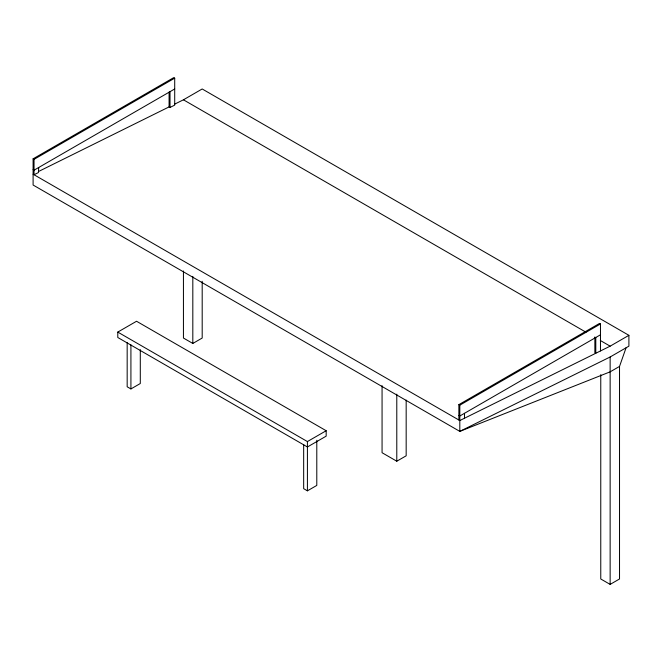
<?xml version="1.0" encoding="UTF-8"?>
<svg xmlns="http://www.w3.org/2000/svg" width="662" height="662" viewBox="0 0 662 662"><rect width="100%" height="100%" fill="white"/><g stroke="black" fill="none" stroke-linecap="round" stroke-linejoin="round"><path stroke-width="0.99" d="M38.727 167.486L38.421 172.567L34.035 174.735L34.035 159.36L174.71 78.141L174.71 105.126L170.018 107.443L169.083 106.905L38.413 171.566M600.765 374.675L600.765 578.985L610.141 584.397L619.524 578.985L619.524 366.425L626.07 347.79M619.524 366.425L610.141 371.837L459.809 431.384L33.1 185.029L33.1 158.822L173.775 77.603L174.71 78.141M174.71 88.973L34.035 170.192L33.1 169.646M174.652 104.149L183.44 99.805L202.191 88.973L628.9 335.328L628.9 346.16L610.141 356.983L459.809 431.384L459.809 405.177L600.475 323.958L600.475 350.943M117.786 332.084L136.546 321.252L326.176 430.73L326.176 436.15L307.416 446.974L117.786 337.496L117.786 332.084L307.416 441.562L326.176 430.73M183.44 270.973L183.44 338.042L192.816 343.454L202.191 338.042L202.191 281.292M127.17 342.626L127.17 386.774L130.919 388.933L140.294 383.521L140.294 349.644M303.668 444.533L303.668 488.672L307.416 490.832L316.792 485.42L316.792 440.255M458.865 420.014L458.865 404.639L599.54 323.42L600.475 323.958M600.475 334.79L459.809 416.009L458.865 415.463M382.065 385.648L382.065 452.717L396.786 461.215L406.17 455.804L406.17 400.088M33.1 174.197L459.809 420.552L610.141 346.16L628.9 335.328M183.44 99.805L585.994 332.216M600.302 340.475L610.141 346.16M33.1 158.822L34.035 159.36M458.865 404.639L459.809 405.177M610.141 356.983L610.141 584.397M595.792 337.496L595.792 353.26L594.857 352.722L594.857 336.958M464.484 413.303L464.484 418.243M396.786 394.147L396.786 461.215M307.416 441.562L307.416 490.832M192.816 276.385L192.816 343.454M170.018 91.679L170.018 107.443M169.083 92.126L169.083 106.905M130.919 344.794L130.919 388.933"/></g></svg>
